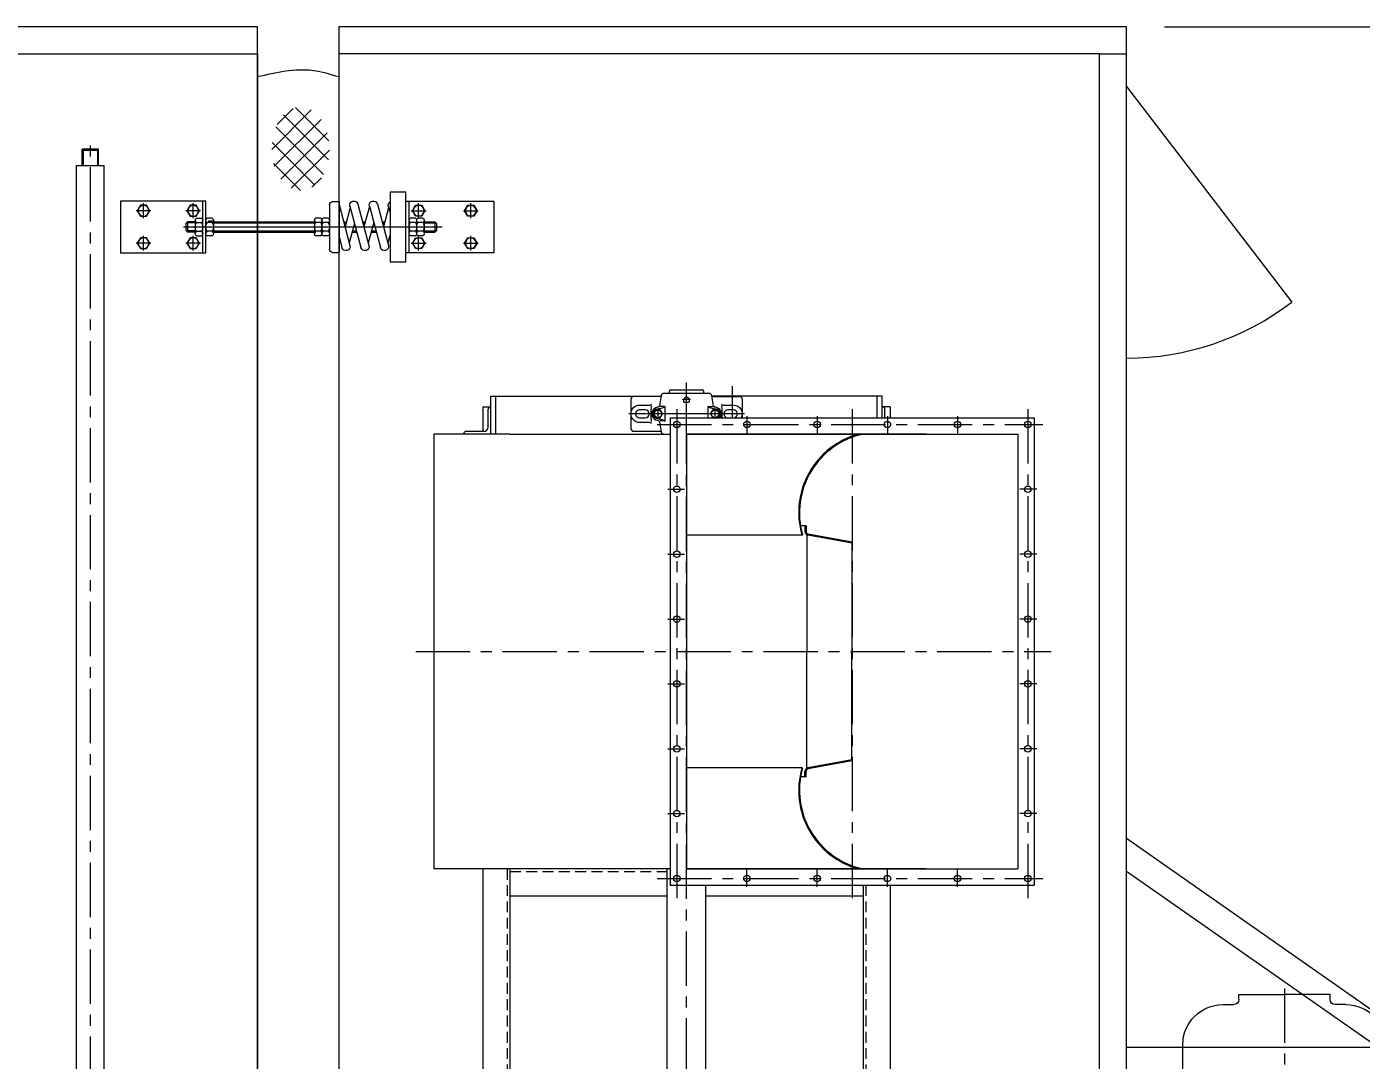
# Model space of a CAD drawing. Extents: x 38 to 18273, y -670 to 12274.
# Drawn here: x 4482 to 6938, y 6234 to 8136 of the extents above; entities that cross this region are included whole.
import ezdxf

# ---------------------------------------------------------------- set-up
doc = ezdxf.new("R2010")
doc.units = 0
doc.header["$LTSCALE"] = 80
doc.header["$MEASUREMENT"] = 0
for name, pattern in [('CEN', [26, 20, -2, 2, -2]), ('CENTER', [2, 1.25, -0.25, 0.25, -0.25]), ('CENTER2', [1.125, 0.75, -0.125, 0.125, -0.125]), ('HIDDEN', [0.375, 0.25, -0.125])]:
    doc.linetypes.add(name, pattern=pattern)
doc.layers.get('0').update_dxf_attribs({"linetype": 'CONTINUOUS', "lineweight": 18})
doc.layers.get('DEFPOINTS').update_dxf_attribs({"linetype": 'CONTINUOUS', "lineweight": 18})
for name, color, linetype, lineweight in [('3', 2, 'CONTINUOUS', 18), ('ACT', 7, 'CONTINUOUS', 18), ('CEN', 1, 'CEN', 18), ('DIM', 4, 'CONTINUOUS', 18), ('LIN', 2, 'CONTINUOUS', 18), ('NACHI', 16, 'CONTINUOUS', 18), ('OBJ', 7, 'CONTINUOUS', 18), ('THIN', 3, 'CONTINUOUS', 18)]:
    doc.layers.add(name, color=color, linetype=linetype, lineweight=lineweight)
doc.styles.get("Standard").update_dxf_attribs({"font": 'txt.shx', "bigfont": '2hs.shx'})
doc.dimstyles.get("Standard").update_dxf_attribs({"dimscale": 0, "dimtxt": 60, "dimasz": 60, "dimexe": 10, "dimexo": 70, "dimgap": 25, "dimtad": 1, "dimdec": 0, "dimlfac": -1, "dimzin": 0, "dimdsep": 46, "dimtxsty": 'Standard', "dimcen": 0, "dimclrd": 1, "dimclre": 1, "dimadec": 0, "dimazin": 0, "dimtfac": 1, "dimtdec": 0, "dimtix": 1, "dimtmove": 1, "dimatfit": 2, "dimfxl": 0, "dimtolj": 1, "dimtzin": 0, "dimlwd": 5, "dimlwe": 5, "dimarcsym": 0})

# ---------------------------------------------------------------- blocks, each defined once
blk = doc.blocks.new('*D4')
at = {"color": 1, "linetype": 'Continuous', "lineweight": 5}
for p, q in [((6576.2, 8136.1), (7334.7, 8136.1)), ((7324.7, 8076.1), (7324.7, 6317.1)), ((7126.2, 6257.1), (7334.7, 6257.1))]:
    blk.add_line(p, q, dxfattribs=at)
at = {"color": 1, "linetype": 'Continuous'}
for points in [[(7314.7, 8076.1), (7334.7, 8076.1), (7324.7, 8136.1)], [(7314.7, 6317.1), (7334.7, 6317.1), (7324.7, 6257.1)]]:
    blk.add_solid(points, dxfattribs=at)
at = {"layer": 'DEFPOINTS', "color": 0, "linetype": 'Continuous'}
for p in [(6506.2, 8136.1), (7056.2, 6257.1), (7324.7, 6257.1)]:
    blk.add_point(p, dxfattribs=at)
at = {"color": 0, "linetype": 'Continuous', "insert": (7269.7, 7196.6), "char_height": 60, "attachment_point": 5, "rotation": 90}
blk.add_mtext('\\A1;1879', dxfattribs=at)
blk = doc.blocks.new('htr(w)')
at = {"color": 2, "linetype": 'ByBlock'}
blk.add_line((-339.1, 112.4), (-339.1, -0.7), dxfattribs=at)
at = {"color": 2}
blk.add_line((287.4, 66), (272.6, 66), dxfattribs=at)
at = {"color": 6}
blk.add_line((285, 68.5), (275, 68.5), dxfattribs=at)
at = {"color": 2}
blk.add_lwpolyline([(285, 66), (285, 68.5), (284.5, 69), (275.5, 69), (275, 68.5), (275, 66)], dxfattribs=at)
at = {"layer": 'CEN'}
for p, q in [((-272.5, 91.4), (-305.1, 91.4)), ((-288.8, 75.2), (-288.8, 107.7)), ((-158.3, 91.4), (-190.8, 91.4)), ((-174.5, 75.2), (-174.5, 107.7)), ((303.4, 91.4), (335.9, 91.4)), ((319.6, 75.2), (319.6, 107.7)), ((412.2, 91.4), (444.7, 91.4)), ((428.4, 75.2), (428.4, 107.7)), ((-288.8, 4), (-288.8, 36.5)), ((340.6, 55.8), (-225.8, 55.8)), ((-174.5, 4), (-174.5, 36.5)), ((319.6, 4), (319.6, 36.5)), ((428.4, 4), (428.4, 36.5)), ((-272.5, 20.2), (-305.1, 20.2)), ((-158.3, 20.2), (-190.8, 20.2)), ((303.4, 20.2), (335.9, 20.2)), ((412.2, 20.2), (444.7, 20.2))]:
    blk.add_line(p, q, dxfattribs=at)
at = {"layer": 'DIM'}
for p, q in [((-186.6, 64.7), (-212.4, 64.7)), ((-95.1, 64.7), (-99.8, 64.7)), ((-75.9, 64.7), (-76.3, 64.7)), ((-52.4, 64.7), (-57.1, 64.7)), ((-10.7, 64.7), (-15.5, 64.7)), ((275.2, 64.7), (50.7, 64.7)), ((315.2, 64.7), (334.3, 64.7)), ((-186.6, 47), (-212.4, 47)), ((-71.2, 47), (-81, 47)), ((-29.5, 47), (-38.3, 47)), ((275.2, 47), (50.7, 47)), ((315.2, 47), (334.3, 47))]:
    blk.add_line(p, q, dxfattribs=at)
at = {"layer": 'LIN'}
for p, q in [((-111.7, 132.6), (-146.6, 132.6)), ((-146.6, -20.9), (-146.6, 132.6)), ((-111.7, 132.6), (-111.7, -20.9)), ((-146.6, 112.4), (-339.1, 112.4)), ((-295.6, 103.3), (-302.5, 91.4)), ((-302.5, 91.4), (-295.6, 79.6)), ((-282, 103.3), (-295.6, 103.3)), ((-275.1, 91.4), (-282, 103.3)), ((-282, 79.6), (-275.1, 91.4)), ((-181.4, 103.3), (-188.2, 91.4)), ((-188.2, 91.4), (-181.4, 79.6)), ((-167.7, 103.3), (-181.4, 103.3)), ((-160.8, 91.4), (-167.7, 103.3)), ((-167.7, 79.6), (-160.8, 91.4)), ((-153.6, -0.7), (-153.6, 112.4)), ((-107.8, 101), (-111.7, 86.6)), ((-108.7, 97.8), (-97.5, 55.8)), ((-84.1, 105.7), (-108.3, 15.4)), ((-66.6, 101), (-90.8, 10.7)), ((-66.7, 100.5), (-54.7, 55.8)), ((-41.4, 105.7), (-65.6, 15.4)), ((-23.8, 101), (-48, 10.7)), ((-24.5, 98.5), (-13.1, 55.8)), ((0, 104.7), (-23.9, 15.4)), ((0, 111.7), (0, 0)), ((14, 111.7), (0, 111.7)), ((20.9, 104.7), (20.9, 7)), ((291.7, 112.4), (478.7, 112.4)), ((291.7, -0.7), (291.7, 112.4)), ((298.7, -0.7), (298.7, 112.4)), ((305.9, 91.4), (312.8, 103.3)), ((312.8, 79.6), (305.9, 91.4)), ((312.8, 103.3), (326.5, 103.3)), ((326.5, 103.3), (333.3, 91.4)), ((333.3, 91.4), (326.5, 79.6)), ((414.7, 91.4), (421.6, 103.3)), ((421.6, 79.6), (414.7, 91.4)), ((421.6, 103.3), (435.3, 103.3)), ((435.3, 103.3), (442.1, 91.4)), ((442.1, 91.4), (435.3, 79.6)), ((478.7, 112.4), (478.7, -0.7)), ((-295.6, 79.6), (-282, 79.6)), ((-213.8, 63.3), (-210.1, 67)), ((-213.8, 63.3), (-213.8, 48.4)), ((-186.6, 67), (-210.1, 67)), ((-210.1, 67), (-210.1, 44.7)), ((-186.6, 70.4), (-186.6, 41.3)), ((-184, 75.2), (-172.6, 75.2)), ((-184, 65.5), (-172.6, 65.5)), ((-181.4, 79.6), (-167.7, 79.6)), ((-170.1, 70.4), (-170.1, 41.3)), ((-167.5, 75.2), (-156.1, 75.2)), ((-167.5, 65.5), (-156.1, 65.5)), ((-94.5, 67), (-100.4, 67)), ((-76.1, 65.4), (-64.1, 20.8)), ((-51.7, 67), (-57.7, 67)), ((-33.9, 63.4), (-22.5, 20.8)), ((-10.1, 67), (-16.1, 67)), ((23.5, 75.2), (34.9, 75.2)), ((23.5, 65.5), (34.9, 65.5)), ((37.4, 70.4), (37.4, 41.3)), ((40, 75.2), (51.4, 75.2)), ((40, 65.5), (51.4, 65.5)), ((275.2, 67), (50.7, 67)), ((53.9, 70.4), (53.9, 41.3)), ((275.2, 70.4), (275.2, 41.3)), ((277.7, 75.2), (289.2, 75.2)), ((277.7, 65.5), (289.2, 65.5)), ((312.6, 75.2), (301.2, 75.2)), ((312.6, 65.5), (301.2, 65.5)), ((326.5, 79.6), (312.8, 79.6)), ((315.2, 70.4), (315.2, 41.3)), ((315.2, 67), (332, 67)), ((335.7, 63.3), (332, 67)), ((332, 67), (332, 44.7)), ((335.7, 63.3), (335.7, 48.4)), ((435.3, 79.6), (421.6, 79.6)), ((-295.6, 32.1), (-302.5, 20.2)), ((-282, 32.1), (-295.6, 32.1)), ((-275.1, 20.2), (-282, 32.1)), ((-213.8, 48.4), (-210.1, 44.7)), ((-186.6, 44.7), (-210.1, 44.7)), ((-181.4, 32.1), (-188.2, 20.2)), ((-184, 46.2), (-172.6, 46.2)), ((-184, 36.5), (-172.6, 36.5)), ((-167.7, 32.1), (-181.4, 32.1)), ((-160.8, 20.2), (-167.7, 32.1)), ((-167.5, 46.2), (-156.1, 46.2)), ((-167.5, 36.5), (-156.1, 36.5)), ((-111.7, 38.9), (-106.8, 20.8)), ((-70.5, 44.7), (-81.7, 44.7)), ((-28.9, 44.7), (-38.9, 44.7)), ((0, 34.6), (-6.4, 10.7)), ((23.5, 46.2), (34.9, 46.2)), ((23.5, 36.5), (34.9, 36.5)), ((40, 46.2), (51.4, 46.2)), ((40, 36.5), (51.4, 36.5)), ((275.2, 44.7), (50.7, 44.7)), ((277.7, 46.2), (289.2, 46.2)), ((277.7, 36.5), (289.2, 36.5)), ((312.6, 46.2), (301.2, 46.2)), ((312.6, 36.5), (301.2, 36.5)), ((305.9, 20.2), (312.8, 32.1)), ((312.8, 32.1), (326.5, 32.1)), ((315.2, 44.7), (332, 44.7)), ((326.5, 32.1), (333.3, 20.2)), ((335.7, 48.4), (332, 44.7)), ((414.7, 20.2), (421.6, 32.1)), ((421.6, 32.1), (435.3, 32.1)), ((435.3, 32.1), (442.1, 20.2)), ((-302.5, 20.2), (-295.6, 8.4)), ((-295.6, 8.4), (-282, 8.4)), ((-282, 8.4), (-275.1, 20.2)), ((-188.2, 20.2), (-181.4, 8.4)), ((-181.4, 8.4), (-167.7, 8.4)), ((-167.7, 8.4), (-160.8, 20.2)), ((14, 0), (0, 0)), ((312.8, 8.4), (305.9, 20.2)), ((326.5, 8.4), (312.8, 8.4)), ((333.3, 20.2), (326.5, 8.4)), ((421.6, 8.4), (414.7, 20.2)), ((435.3, 8.4), (421.6, 8.4)), ((442.1, 20.2), (435.3, 8.4)), ((-339.1, -0.7), (-146.6, -0.7)), ((-111.7, -20.9), (-146.6, -20.9)), ((478.7, -0.7), (291.7, -0.7))]:
    blk.add_line(p, q, dxfattribs=at)
for centre, major_axis in [((-288.8, 91.4), (-8.39, 8.39)), ((-174.5, 91.4), (-8.39, 8.39)), ((319.6, 91.4), (-8.39, 8.39)), ((428.4, 91.4), (-8.39, 8.39)), ((-288.8, 20.2), (-8.39, 8.39)), ((-174.5, 20.2), (-8.39, 8.39)), ((319.6, 20.2), (8.39, 8.39)), ((428.4, 20.2), (8.39, 8.39))]:
    blk.add_ellipse(centre, major_axis=major_axis, ratio=1, dxfattribs=at)
for centre, major_axis, start_param, end_param in [((-116.6, 103.4), (-6.42, 6.42), 3.665191, 4.927986), ((-75.3, 103.4), (6.42, 6.42), 5.235988, 8.37758), ((-32.6, 103.4), (-6.42, 6.42), 3.665191, 6.806784), ((14, 104.7), (4.94, 4.94), 5.497787, 7.068583), ((-166.9, 55.8), (13.9, 13.9), 1.843141, 2.869248), ((-180.7, 70.4), (-4.15, 4.15), -0.180888, 1.751684), ((-176, 70.4), (-4.15, 4.15), 2.960705, 4.893277), ((-189.8, 55.8), (-13.9, 13.9), 3.413937, 4.440045), ((-150.4, 55.8), (13.9, 13.9), 1.843141, 2.869248), ((-164.2, 70.4), (-4.15, 4.15), -0.180888, 1.751684), ((-159.5, 70.4), (-4.15, 4.15), 2.960705, 4.893277), ((-173.3, 55.8), (-13.9, 13.9), 3.413937, 4.440045), ((40.6, 55.8), (-13.9, 13.9), 0.272344, 1.298452), ((26.8, 70.4), (-4.15, 4.15), -0.180888, 1.751684), ((31.6, 70.4), (-4.15, 4.15), 2.960705, 4.893277), ((17.7, 55.8), (13.9, 13.9), 4.984733, 6.010841), ((57.1, 55.8), (-13.9, 13.9), 0.272344, 1.298452), ((43.3, 70.4), (-4.15, 4.15), -0.180888, 1.751684), ((48.1, 70.4), (-4.15, 4.15), 2.960705, 4.893277), ((34.2, 55.8), (-13.9, 13.9), 3.413937, 4.440045), ((294.9, 55.8), (-13.9, 13.9), 0.272344, 1.298452), ((281.1, 70.4), (-4.15, 4.15), -0.180888, 1.751684), ((285.8, 70.4), (4.15, 4.15), 4.531501, 6.464073), ((272, 55.8), (-13.9, 13.9), 3.413937, 4.440045), ((318.4, 55.8), (-13.9, 13.9), 0.272344, 1.298452), ((304.6, 70.4), (-4.15, 4.15), -0.180888, 1.751684), ((309.3, 70.4), (4.15, 4.15), 4.531501, 6.464073), ((295.5, 55.8), (-13.9, 13.9), 3.413937, 4.440045), ((-180.7, 41.3), (-4.15, 4.15), -0.180888, 1.751684), ((-176, 41.3), (4.15, 4.15), 4.531501, 6.464073), ((-164.2, 41.3), (-4.15, 4.15), -0.180888, 1.751684), ((-159.5, 41.3), (-4.15, 4.15), 2.960705, 4.893277), ((26.8, 41.3), (-4.15, 4.15), -0.180888, 1.751684), ((31.6, 41.3), (-4.15, 4.15), 2.960705, 4.893277), ((43.3, 41.3), (-4.15, 4.15), -0.180888, 1.751684), ((48.1, 41.3), (-4.15, 4.15), 2.960705, 4.893277), ((281.1, 41.3), (-4.15, 4.15), -0.180888, 1.751684), ((285.8, 41.3), (-4.15, 4.15), 2.960705, 4.893277), ((304.6, 41.3), (-4.15, 4.15), -0.180888, 1.751684), ((309.3, 41.3), (-4.15, 4.15), 2.960705, 4.893277), ((-99.5, 13), (-6.42, 6.42), 0.523599, 3.665191), ((-56.8, 13), (-6.42, 6.42), 0.523599, 3.665191), ((-15.2, 13), (-6.42, 6.42), 0.523599, 3.665191), ((14, 7), (4.94, 4.94), 3.926991, 5.497787)]:
    blk.add_ellipse(centre, major_axis=major_axis, ratio=1, start_param=start_param, end_param=end_param, dxfattribs=at)
at = {"layer": 'THIN', "color": 6}
for p, q in [((275.5, 66), (275.5, 69)), ((284.5, 66), (284.5, 69))]:
    blk.add_line(p, q, dxfattribs=at)
blk = doc.blocks.new('22-1')
for p, q in [((-113.3, 639.5), (-93.2, 639.5)), ((-84, 657.9), (0, 657.9)), ((-84, 648.7), (-84, 657.9)), ((84, 657.9), (0, 657.9)), ((84, 648.7), (84, 657.9)), ((113.3, 639.5), (93.2, 639.5)), ((-187, 423.6), (-187, 565.8)), ((187, 275.9), (187, 565.8)), ((0, 475.1), (-187, 475.1)), ((-164.7, 423.6), (-164.7, 475.1)), ((-160.1, 423.6), (-160.1, 475.1)), ((-120.8, 275.9), (-120.8, 475.1)), ((-116.2, 275.9), (-116.2, 475.1)), ((-61.5, 275.9), (-61.5, 475.1)), ((-56.9, 275.9), (-56.9, 475.1)), ((-2.4, 265.4), (-2.4, 475.1)), ((0, 475.1), (187, 475.1)), ((2.2, 265.4), (2.2, 475.1)), ((56.9, 275.9), (56.9, 475.1)), ((61.5, 275.9), (61.5, 475.1)), ((116.2, 275.9), (116.2, 475.1)), ((120.8, 275.9), (120.8, 475.1)), ((160.1, 275.9), (160.1, 475.1)), ((164.7, 275.9), (164.7, 475.1)), ((-307.2, 446.1), (-307.2, 282.8)), ((-307.2, 446.1), (-252.8, 446.1)), ((-252.8, 446.1), (-252.8, 282.8)), ((-327, 302.5), (-327, 426.3)), ((-233, 302.5), (-233, 426.3)), ((-233, 423.6), (-156.7, 423.6)), ((-18.1, 361.2), (-18.1, 367.7)), ((-18.1, 367.7), (18.1, 367.7)), ((-18.1, 361.2), (18.1, 361.2)), ((18.1, 361.2), (18.1, 367.7)), ((-233, 305.3), (-156.7, 305.3)), ((-187, 275.9), (-187, 305.3)), ((-164.7, 275.9), (-164.7, 305.3)), ((-160.1, 275.9), (-160.1, 305.3)), ((-307.2, 282.8), (-252.8, 282.8)), ((-187, 275.9), (-177.8, 265.4)), ((-177.8, 222.9), (-177.8, 276.4)), ((-164.7, 275.9), (-155.5, 265.4)), ((-160.1, 275.9), (-150.8, 265.4)), ((-120.8, 275.9), (-111.6, 265.4)), ((-116.2, 275.9), (-107, 265.4)), ((-61.5, 275.9), (-52.3, 265.4)), ((-56.9, 275.9), (-47.7, 265.4)), ((2.2, 275.9), (-2.4, 275.9)), ((56.9, 275.9), (47.7, 265.4)), ((61.5, 275.9), (52.3, 265.4)), ((116.2, 275.9), (107, 265.4)), ((120.8, 275.9), (111.6, 265.4)), ((160.1, 275.9), (150.8, 265.4)), ((164.7, 275.9), (155.5, 265.4)), ((177.8, 222.9), (177.8, 276.4)), ((187, 275.9), (177.8, 265.4)), ((0, 254.6), (-177.8, 254.6)), ((0, 254.6), (177.8, 254.6)), ((-140.9, 186.1), (0, 186.1)), ((-132.2, 169.6), (-132.2, 186.1)), ((140.9, 186.1), (0, 186.1)), ((132.2, 169.6), (132.2, 186.1)), ((-132.2, 169.6), (0, 169.6)), ((132.2, 169.6), (0, 169.6)), ((-68.6, 141.9), (-68.6, 140.1)), ((-68.6, 140.1), (0, 140.1)), ((-34.4, 140.1), (-34.4, 122.9)), ((-34.4, 122.9), (0, 122.9)), ((-24, 12.9), (-24, 122.9)), ((68.6, 140.1), (0, 140.1)), ((34.4, 122.9), (0, 122.9)), ((24, 12.9), (24, 122.9)), ((34.4, 140.1), (34.4, 122.9)), ((68.6, 141.9), (68.6, 140.1)), ((-24, 98.8), (-30.4, 98.8)), ((-30.4, 12.9), (-30.4, 98.8)), ((24, 12.9), (-30.4, 12.9))]:
    blk.add_line(p, q)
for centre, radius, start, end in [((-113.3, 565.8), 73.7, 90, 180), ((-93.2, 648.7), 9.21, 270, 0), ((93.2, 648.7), 9.21, 180, 270), ((113.3, 565.8), 73.7, 0, 90), ((-307.2, 426.3), 19.8, 90, 180), ((-252.8, 426.3), 19.8, 0, 90), ((-156.7, 436.8), 13.2, 270, 0), ((-307.2, 302.5), 19.8, 180, 270), ((-252.8, 302.5), 19.8, 270, 0), ((-156.7, 292.1), 13.2, 0, 90), ((-140.9, 222.9), 36.8, 180, 270), ((140.9, 222.9), 36.8, 270, 0), ((-96.2, 141.9), 27.6, 0, 90), ((96.2, 141.9), 27.6, 90, 180)]:
    blk.add_arc(centre, radius, start, end)
at = {"layer": '3', "linetype": 'CENTER'}
for p, q in [((0, 669.4), (0, 0)), ((210, 364.4), (-349.6, 364.4))]:
    blk.add_line(p, q, dxfattribs=at)

msp = doc.modelspace()

# ---------------------------------------------------------------- hatches: boundary and pattern name
at = {"layer": 'ACT', "linetype": 'Continuous'}
h = msp.add_hatch(dxfattribs=at)
h.set_pattern_fill('ANSI37', color=256, scale=8, angle=-90, style=0)
h.set_pattern_definition([(315, (1688.297, 13502.616), (17.96051, 17.96051), []), (45, (1688.297, 13502.616), (-17.96051, 17.96051), [])])
edge = h.paths.add_edge_path()
edge.add_ellipse((4985.7, 7911.4), major_axis=(0, 76.9), ratio=0.691358, start_angle=0, end_angle=360)

# ---------------------------------------------------------------- linework, layer by layer
at = {"linetype": 'Continuous'}
msp.add_line((6456.2, 8086.1), (6506.2, 8086.1), dxfattribs=at)
at = {"color": 1, "linetype": 'Continuous'}
msp.add_line((6506.2, 8026.1), (6810.3, 7629.2), dxfattribs=at)
for p, q in [((4613.9, 7910.6), (4583.9, 7910.6)), ((4583.9, 7880.6), (4583.9, 7910.6)), ((4613.9, 7880.6), (4613.9, 7910.6)), ((4585.9, 7880.6), (4585.9, 7908.6)), ((4585.9, 7908.6), (4611.9, 7908.6)), ((4611.9, 7908.6), (4611.9, 7880.6)), ((4573.4, 7880.6), (4624.4, 7880.6)), ((4573.4, 5759.2), (4573.4, 7880.6)), ((4624.4, 5759.2), (4624.4, 7880.6)), ((5336.2, 7456.1), (5649.4, 7456.1)), ((5336.2, 7386.1), (5336.2, 7456.1)), ((5345.2, 7386.1), (5345.2, 7456.1)), ((6056.2, 7456.1), (5742.9, 7456.1)), ((6047.2, 7416.1), (6047.2, 7456.1)), ((6056.2, 7416.1), (6056.2, 7456.1)), ((5321.2, 7436.1), (5321.2, 7391.1)), ((5321.2, 7436.1), (5336.2, 7436.1)), ((5331.2, 7399.1), (5331.2, 7432.1)), ((5335.2, 7436.1), (5336.2, 7436.1)), ((5336.2, 7386.1), (5336.2, 7436.1)), ((6071.2, 7436.1), (6056.2, 7436.1)), ((6056.2, 7416.1), (6056.2, 7436.1)), ((6057.2, 7436.1), (6056.2, 7436.1)), ((6061.2, 7416.1), (6061.2, 7432.1)), ((6071.2, 7436.1), (6071.2, 7416.1)), ((5666.2, 7416.1), (5666.2, 6556.1)), ((5666.2, 7416.1), (6336.2, 7416.1)), ((6336.2, 7416.1), (6336.2, 6556.1)), ((5231.2, 7386.1), (5231.2, 6586.1)), ((5371.2, 7386.1), (5231.2, 7386.1)), ((5286.2, 7387.1), (5286.2, 7386.1)), ((5323.2, 7391.1), (5290.2, 7391.1)), ((5371.2, 7386.1), (5666.2, 7386.1)), ((5612.7, 7386.1), (5666.2, 7386.1)), ((5627.5, 7386.1), (5666.2, 7386.1)), ((5696.2, 7386.1), (5696.2, 6586.1)), ((5696.2, 7386.1), (6306.2, 7386.1)), ((6137.2, 7386.1), (5696.2, 7386.1)), ((5696.2, 7386.1), (6021.2, 7386.1)), ((6021.2, 7386.1), (6116.2, 7386.1)), ((6031.2, 7386.1), (6081.2, 7386.1)), ((6306.2, 7386.1), (6306.2, 6586.1)), ((5908.7, 7200.1), (5696.2, 7200.1)), ((5908.7, 6772.1), (5696.2, 6772.1)), ((5666.2, 6586.1), (5231.2, 6586.1)), ((5321.2, 6586.1), (5321.2, 5911.1)), ((5371.2, 6586.1), (5371.2, 6011.1)), ((5660.4, 6089.8), (5660.4, 6586.1)), ((6116.2, 6586.1), (5696.2, 6586.1)), ((5696.2, 6586.1), (6306.2, 6586.1)), ((6137.2, 6586.1), (5696.2, 6586.1)), ((5696.2, 6586.1), (5757.5, 6586.1)), ((5696.2, 6586.1), (5757.5, 6586.1)), ((5696.2, 6586.1), (5779.7, 6586.1)), ((6031.2, 6586.1), (6081.2, 6586.1)), ((5371.2, 6536.1), (5660.4, 6536.1)), ((5666.2, 6556.1), (6336.2, 6556.1)), ((5731.9, 6089.8), (5731.9, 6556.1)), ((5731.9, 6536.1), (6021.2, 6536.1)), ((6021.2, 6556.1), (6021.2, 6011.1)), ((6071.2, 6556.1), (6071.2, 5911.1))]:
    msp.add_line(p, q)
at = {"color": 1, "linetype": 'CENTER'}
for p, q in [((4598.9, 5377.3), (4598.9, 7930.6)), ((5696.2, 5731), (5696.2, 7485.3)), ((5678.2, 7432.1), (5678.2, 6532.1)), ((6001.2, 7432.1), (6001.2, 6532.1)), ((6324.2, 7432.1), (6324.2, 6532.1)), ((5642.2, 7404), (6352.2, 7404)), ((5807.4, 7419), (5807.4, 7387.9)), ((5936.6, 7419), (5936.6, 7387.9)), ((6065.8, 7419), (6065.8, 7387.9)), ((6195, 7419), (6195, 7387.9)), ((5661.7, 7284.6), (5692.7, 7284.6)), ((6340.7, 7284.6), (6309.7, 7284.6)), ((5661.7, 7165.2), (5692.7, 7165.2)), ((6340.7, 7165.2), (6309.7, 7165.2)), ((5661.7, 7045.8), (5692.7, 7045.8)), ((6340.7, 7045.8), (6309.7, 7045.8)), ((5197.7, 6986.1), (6367.2, 6986.1)), ((5661.7, 6926.4), (5692.7, 6926.4)), ((6340.7, 6926.4), (6309.7, 6926.4)), ((5661.7, 6807), (5692.7, 6807)), ((6340.7, 6807), (6309.7, 6807)), ((5661.7, 6687.6), (5692.7, 6687.6)), ((6340.7, 6687.6), (6309.7, 6687.6)), ((5807.4, 6553.1), (5807.4, 6584.2)), ((5936.6, 6553.1), (5936.6, 6584.2)), ((6065.8, 6553.1), (6065.8, 6584.2)), ((6195, 6553.1), (6195, 6584.2)), ((5642.2, 6568.2), (6352.2, 6568.2))]:
    msp.add_line(p, q, dxfattribs=at)
at = {"color": 1, "linetype": 'CENTER2'}
for p, q in [((5696.2, 7366.4), (5696.2, 7481.1)), ((5801.5, 7423.6), (5590.8, 7423.6))]:
    msp.add_line(p, q, dxfattribs=at)
at = {"color": 0, "linetype": 'Continuous'}
for p, q in [((5649.5, 7456.6), (5646.3, 7438.4)), ((5737.7, 7460.9), (5654.7, 7460.9)), ((5665.1, 7460.9), (5665.1, 7466)), ((5666.8, 7467.7), (5725.5, 7467.7)), ((5692.3, 7444.9), (5700, 7444.9)), ((5727.2, 7466), (5727.2, 7460.9)), ((5746, 7438.4), (5742.8, 7456.6)), ((5644.3, 7436.1), (5639.7, 7434.4)), ((5655.3, 7436.7), (5647.5, 7436.7)), ((5737, 7436.7), (5744.8, 7436.7)), ((5752.6, 7434.4), (5748, 7436.1)), ((5639.7, 7412.7), (5644.3, 7411)), ((5646.3, 7408.7), (5649.5, 7390.5)), ((5655.3, 7410.4), (5647.5, 7410.4)), ((5654.7, 7386.2), (5666.2, 7386.2))]:
    msp.add_line(p, q, dxfattribs=at)
at = {"color": 7, "linetype": 'Continuous'}
for p, q in [((5916.2, 7217.1), (5906, 7217.1)), ((5908.7, 7200.1), (5909.6, 7200.9)), ((5914.2, 7217.1), (5914.2, 7207.1)), ((5916.2, 7217.1), (5916.2, 7207.1)), ((5917.8, 7200.7), (5917.8, 6986.1)), ((6000.7, 7185.6), (5919.6, 7200)), ((6001.3, 7187.5), (5920.2, 7201.9)), ((6000.7, 7185.6), (6001.3, 7187.5)), ((6000.7, 7185.6), (6000.7, 6986.1)), ((5917.8, 6771.4), (5917.8, 6986.1)), ((6000.7, 6786.5), (6000.7, 6986.1)), ((6000.7, 6786.5), (5919.6, 6772.1)), ((6001.3, 6784.6), (5920.2, 6770.2)), ((6000.7, 6786.5), (6001.3, 6784.6)), ((5908.7, 6772.1), (5909.6, 6771.2)), ((5914.2, 6755.1), (5914.2, 6765)), ((5916.2, 6755.1), (5916.2, 6765)), ((5916.2, 6755.1), (5906, 6755.1))]:
    msp.add_line(p, q, dxfattribs=at)
at = {"color": 3, "linetype": 'HIDDEN'}
for p, q in [((5366.2, 6586.1), (5366.2, 5911.1)), ((5371.2, 6581.1), (5666.2, 6581.1)), ((6026.2, 6556.1), (6026.2, 5911.1))]:
    msp.add_line(p, q, dxfattribs=at)
at = {"linetype": 'Continuous'}
for points in [[(3006.2, 8086.1), (4906.2, 8086.1), (4906.2, 5886.1), (3006.2, 5886.1)], [(5056.2, 5886.1), (6456.2, 5886.1), (6456.2, 8086.1), (5056.2, 8086.1)], [(6506.2, 6642.2), (7056.2, 6257.1), (6969, 6257.1), (6506.2, 6581.1)]]:
    msp.add_lwpolyline(points, close=True, dxfattribs=at)
at = {"color": 0, "linetype": 'Continuous'}
for points in [[(5649.3, 7455.7), (5599, 7455.7, 0.414214), (5593.7, 7450.4), (5593.7, 7396.7, 0.414214), (5599, 7391.4), (5649.3, 7391.4)], [(5690.9, 7444.4, 0.236068), (5691.3, 7445.4), (5691.3, 7449.7, -1), (5701, 7449.7), (5701, 7445.4, 0.236068), (5701.5, 7444.4)], [(5743, 7455.7), (5793.3, 7455.7, -0.414214), (5798.6, 7450.4), (5798.6, 7416.1)], [(5631.5, 7405.9, 0.236068), (5628.3, 7407.5), (5609.8, 7407.5, -1), (5609.8, 7439.6), (5628.3, 7439.6, 0.236068), (5631.5, 7441.2)], [(5656.3, 7408.6, 0.267949), (5651.9, 7412.3), (5642, 7414.1, -0.8391), (5642, 7433), (5651.9, 7434.8, 0.267949), (5656.3, 7438.5)], [(5656.8, 7410.1), (5656.8, 7420.9, 0.333333), (5656.8, 7426.2), (5656.8, 7437)], [(5735.5, 7437), (5735.5, 7426.2, 0.333333), (5735.5, 7420.9), (5735.5, 7416.1)], [(5736.1, 7438.5, 0.267949), (5740.4, 7434.8), (5750.3, 7433, -0.643752), (5754.7, 7416.1, -0.643752)], [(5760.8, 7441.2, 0.236068), (5764, 7439.6), (5782.5, 7439.6, -0.564795), (5796.7, 7416.1, -0.564795)]]:
    msp.add_lwpolyline(points, format="xyb", dxfattribs=at)
for points in [[(5609.8, 7416.3), (5620.2, 7416.3, 1), (5620.2, 7430.8), (5609.8, 7430.8, 1)], [(5772.1, 7416.3), (5782.5, 7416.3, 1), (5782.5, 7430.8), (5772.1, 7430.8, 1)]]:
    msp.add_lwpolyline(points, format="xyb", close=True, dxfattribs=at)
for points in [[(5639.5, 7416.3), (5647.8, 7416.3), (5652, 7423.6), (5647.8, 7430.8), (5639.5, 7430.8), (5635.3, 7423.6)], [(5744.5, 7416.3), (5752.8, 7416.3), (5757, 7423.6), (5752.8, 7430.8), (5744.5, 7430.8), (5740.3, 7423.6)]]:
    msp.add_lwpolyline(points, close=True, dxfattribs=at)
for centre in [(5643.7, 7423.6), (5748.7, 7423.6)]:
    msp.add_circle(centre, 7.23, dxfattribs=at)
for centre in [(5678.2, 7404), (5807.4, 7404), (5936.6, 7404), (6065.8, 7404), (6195, 7404), (6324.2, 7404), (5678.2, 7284.6), (6324.2, 7284.6), (5678.2, 7165.2), (6324.2, 7165.2), (5678.2, 7045.8), (6324.2, 7045.8), (5678.2, 6926.4), (6324.2, 6926.4), (5678.2, 6807), (6324.2, 6807), (5678.2, 6687.6), (6324.2, 6687.6), (5678.2, 6568.2), (5807.4, 6568.2), (5936.6, 6568.2), (6065.8, 6568.2), (6195, 6568.2), (6324.2, 6568.2)]:
    msp.add_circle(centre, 6)
at = {"color": 1, "linetype": 'Continuous'}
msp.add_arc((6506.2, 8026.1), 500, 270, 307.4713, dxfattribs=at)
at = {"color": 0, "linetype": 'Continuous'}
for centre, radius, start, end in [((5654.7, 7455.7), 5.26, 90, 170), ((5666.8, 7466), 1.7, 90, 180), ((5725.5, 7466), 1.7, 0, 90), ((5737.7, 7455.7), 5.26, 10, 90), ((5763, 7423.6), 132.5, 173.7333, 186.2667), ((5643.7, 7423.6), 11.6, 110, 250), ((5643.3, 7438.9), 3.01, 290, 350), ((5749, 7438.9), 3.01, 190, 250), ((5748.7, 7423.6), 11.6, 319.5784, 70), ((5629.3, 7423.6), 132.5, 356.754, 6.2667), ((5643.3, 7408.2), 3.01, 10, 70), ((5654.7, 7391.4), 5.26, 190, 270)]:
    msp.add_arc(centre, radius, start, end, dxfattribs=at)
for centre, radius, start, end in [((5335.2, 7432.1), 4, 90, 180), ((6057.2, 7432.1), 4, 0, 90), ((5323.2, 7399.1), 8, 270, 0), ((5290.2, 7387.1), 4, 90, 180), ((6051.7, 7242.1), 149.1, 105.0053, 196.3663), ((6052, 7241.3), 148, 101.886, 195.8169), ((6051.7, 6730), 149.1, 163.6337, 254.9947), ((6052, 6730.8), 148, 164.1831, 258.114)]:
    msp.add_arc(centre, radius, start, end)
at = {"color": 7, "linetype": 'Continuous'}
for centre, radius, start, end in [((5921.6, 7207.1), 7.4, 180, 255.2339), ((5921.6, 7207.1), 5.4, 180, 255.2339), ((5921.6, 6765), 7.4, 104.7661, 180), ((5921.6, 6765), 5.4, 104.7661, 180)]:
    msp.add_arc(centre, radius, start, end, dxfattribs=at)
at = {"layer": 'ACT', "linetype": 'Continuous'}
msp.add_line((7056.2, 6257.1), (6506.2, 6257.1), dxfattribs=at)
msp.add_spline([(5056.2, 8043.5), (5009.1, 8055.1), (4906.2, 8043.5)], degree=3, dxfattribs=at)
at = {"layer": 'LIN', "linetype": 'Continuous'}
for points in [[(4906.2, 8136.1), (3006.2, 8136.1), (3006.2, 5836.1), (4906.2, 5836.1)], [(5056.2, 5836.1), (6506.2, 5836.1), (6506.2, 8136.1), (5056.2, 8136.1)]]:
    msp.add_lwpolyline(points, close=True, dxfattribs=at)
at = {"layer": 'NACHI', "color": 1}
for p, q in [((5696.2, 7450.9), (5696.2, 7470.4)), ((5695, 7449.7), (5688.9, 7449.7)), ((5696.5, 7449.7), (5695.9, 7449.7)), ((5696.2, 7449.4), (5696.2, 7450)), ((5696.2, 7427.6), (5696.2, 7448.5)), ((5703.4, 7449.7), (5697.4, 7449.7)), ((5607.8, 7423.6), (5589.7, 7423.6)), ((5619.2, 7423.6), (5610.8, 7423.6)), ((5692.1, 7423.6), (5622.3, 7423.6)), ((5643.7, 7424.8), (5643.7, 7432.2)), ((5643.7, 7423.3), (5643.7, 7423.9)), ((5643.7, 7414.9), (5643.7, 7422.3)), ((5697.2, 7423.6), (5695.2, 7423.6)), ((5696.2, 7422.5), (5696.2, 7424.6)), ((5696.2, 7398.6), (5696.2, 7419.5)), ((5770.1, 7423.6), (5700.2, 7423.6)), ((5748.7, 7424.8), (5748.7, 7432.2)), ((5748.7, 7423.3), (5748.7, 7423.9)), ((5748.7, 7414.9), (5748.7, 7422.3)), ((5781.5, 7423.6), (5773.1, 7423.6)), ((5802.6, 7423.6), (5784.5, 7423.6)), ((5696.2, 7376.7), (5696.2, 7396.2))]:
    msp.add_line(p, q, dxfattribs=at)
at = {"layer": 'OBJ', "color": 1, "linetype": 'CENTER'}
msp.add_line((5780.9, 7416.1), (5780.9, 7474.7), dxfattribs=at)

# ---------------------------------------------------------------- block references
at = {"xscale": -1}
msp.add_blockref('22-1', (6796.7, 5696.6), dxfattribs=at)
at = {"layer": 'ACT', "linetype": 'Continuous', "xscale": -0.8400000000001455, "yscale": 0.8400000000001455, "zscale": 0.8400000000001455}
msp.add_blockref('htr(w)', (5056.5, 7720.6), dxfattribs=at)

# ---------------------------------------------------------------- dimensions: what is measured, and where the dimension line sits
at = {"linetype": 'Continuous'}
dim = msp.add_linear_dim(base=(7324.7, 6257.1), p1=(6506.2, 8136.1), p2=(7056.2, 6257.1), angle=90, dimstyle='Standard', override={"dimscale": 1}, dxfattribs=at)
dim.commit()
dim.dimension.update_dxf_attribs({"geometry": '*D4', "text_midpoint": (7269.7, 7196.6)})

doc.saveas('drawing.dxf')
